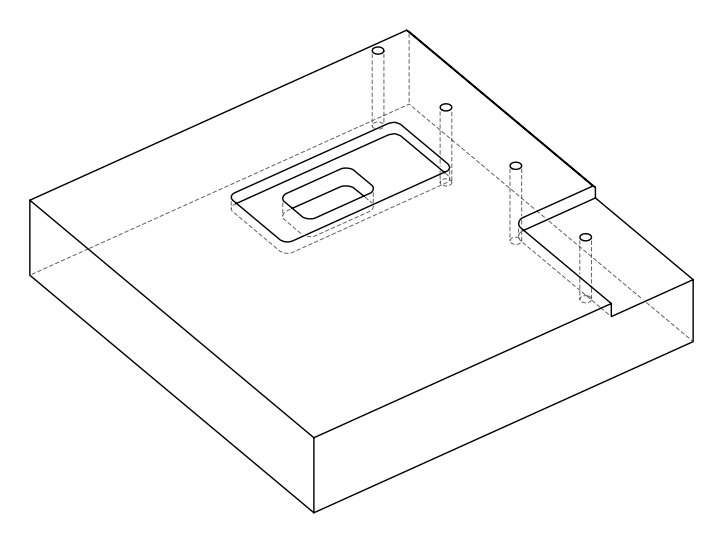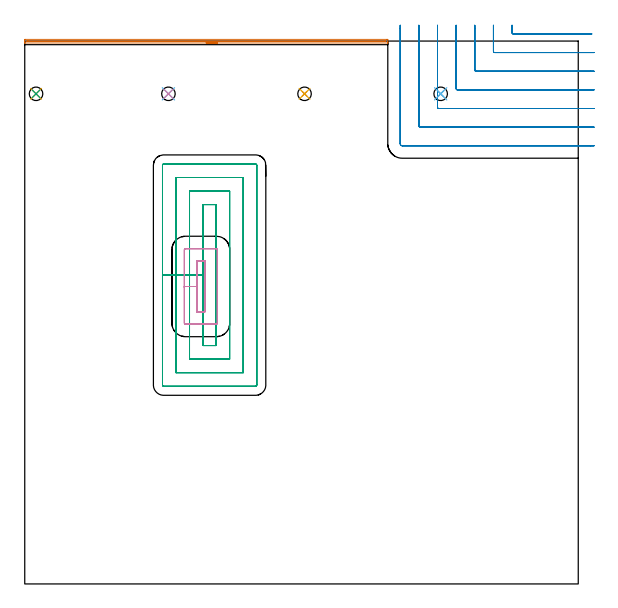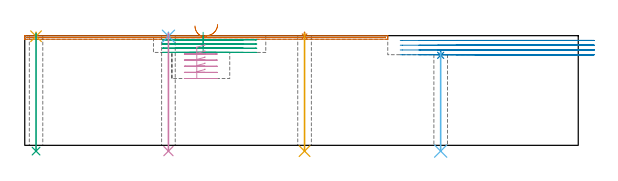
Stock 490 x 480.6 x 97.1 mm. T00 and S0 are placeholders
(PLAN: 12 operations, 5 tool changes, 35.6 min)
(1 AREA_MILL | FG_CHAMFER_SURFACE | UGT0205_001 | 5.28 min | 1659 mm3)
(2 MILL_CORNER_NOTCH_RECTANGULAR | CORNER_NOTCH_RECTANGULAR | UGT0201_105 | Follow Part, ap 5.5, ae 75% | 10.82 min | 294901 mm3)
(3 MILL_RECTANGULAR_POCKET | POCKET_RECTANGULAR_STRAIGHT | UGT0201_008 | Follow Part, ap 4, ae 75% | 14.04 min | 312338 mm3)
(4 MILL_RECTANGULAR_POCKET_1 | POCKET_RECTANGULAR_STRAIGHT_1 | UGT0201_105 | Follow Part, ap 5.5, ae 75% | 3.74 min | 102308 mm3)
(5 SPOT_DRILL | STEP1HOLE | NXT0321_9005460120000 | 0.03 min | 5 mm3)
(6 SPOT_DRILL_1 | STEP1HOLE_1 | NXT0321_9005460120000 | 0.03 min | 16 mm3)
(7 SPOT_DRILL_2 | STEP1HOLE_2 | NXT0321_9005460120000 | 0.03 min | 6 mm3)
(8 SPOT_DRILL_3 | STEP1HOLE_3 | NXT0321_9005460120000 | 0.03 min | 9 mm3)
(9 DRILL_THROUGH_HOLE_INTO_CENTER | STEP1HOLE | UGT0301_515 | 0.42 min | 10927 mm3)
(10 DRILL_THROUGH_HOLE_INTO_CENTER_1 | STEP1HOLE_1 | UGT0301_515 | 0.42 min | 10915 mm3)
(11 DRILL_THROUGH_HOLE_INTO_CENTER_2 | STEP1HOLE_2 | UGT0301_515 | 0.42 min | 10956 mm3)
(12 DRILL_THROUGH_HOLE_INTO_CENTER_3 | STEP1HOLE_3 | UGT0301_515 | 0.35 min | 9006 mm3)
(TOOL UGT0205_001 | Chamfer Mill 20 x 3 x 45 deg. | D20 FL50 Z2)
(TOOL UGT0201_105 | End Mill 22 mm | D22 FL25 Z2)
(TOOL UGT0201_008 | End Mill 16 mm | D16 FL32 Z4)
(TOOL NXT0321_9005460120000 | NC Spot Drill, 142deg, 12mm, Carbide, Uncoated | D12 PA142 FL30 Z2)
(TOOL UGT0301_515 | Carbide Drill 12.0 mm | D12 PA118 FL101 Z2)
(OP 1 AREA_MILL)
G17 G21 G94 G90
T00 M6
G54
G17 G0 G90 X170.7 Y478.9 S1061 M3
G43 Z107.1 H0
G94 G1 X170.662 Z106.228 F250.
X170.548 Z105.363
X170.359 Z104.512
X170.097 Z103.68
X169.763 Z102.874
X169.36 Z102.1
X168.892 Z101.364
X168.36 Z100.672
X167.771 Z100.029
X167.128 Z99.439
X166.436 Z98.908
X165.7 Z98.44
X164.926 Z98.037
X164.12 Z97.703
X163.288 Z97.441
X162.436 Z97.252
X161.572 Z97.138
X160.7 Z97.1
X0.183
X0.01 Y478.903 Z97.088
X0.002 Y479.019 Z96.973
X0. Y479.142 Z96.858
Y479.351 Z96.649
Y480.065 Z95.93
Y481.292 Z94.705
X0.004 Y481.805 Z94.189
X0.01 Y482.093 Z93.902
X0.33 Y482.098 Z93.9
X0.631 Y482.1
X320.769
X321.07 Y482.098
X321.39 Y482.093 Z93.902
X321.4 Y481.805 Z94.189
Y480.422 Z95.574
Y480.065 Z95.93
Y479.351 Z96.649
Y479.142 Z96.858
X321.398 Y479.019 Z96.973
X321.39 Y478.903 Z97.088
X321.216 Y478.9 Z97.1
X160.7
Y480.314 Z95.686
X2.419 Y480.315 Z95.685
X2.161 Y480.316 Z95.684
X2.056 Y480.319 Z95.681
X2.011 Y480.321 Z95.679
X2.009 Y480.346 Z95.654
Y480.464 Z95.536
X2.032 Y480.679 Z95.321
X2.264 Y480.683 Z95.317
X2.419 Y480.685 Z95.315
X2.676 Y480.686 Z95.314
X3.057
X318.981 Y480.685 Z95.315
X319.239 Y480.684 Z95.316
X319.344 Y480.681 Z95.319
X319.389 Y480.679 Z95.321
X319.391 Y480.654 Z95.346
X319.398 Y480.529 Z95.471
X319.396 Y480.385 Z95.615
X319.393 Y480.337 Z95.663
X319.391 Y480.322 Z95.678
X319.362 Y480.321 Z95.679
X318.981 Y480.316 Z95.684
X318.724 Y480.315 Z95.685
X318.468 Y480.314 Z95.686
X160.7
X159.828 Z95.724
X158.964 Z95.838
X158.112 Z96.026
X157.28 Z96.289
X156.474 Z96.623
X155.7 Z97.025
X154.964 Z97.494
X154.272 Z98.025
X153.629 Z98.615
X153.04 Z99.258
X152.508 Z99.95
X152.04 Z100.686
X151.637 Z101.459
X151.303 Z102.265
X151.041 Z103.097
X150.852 Z103.949
X150.738 Z104.814
X150.7 Z105.686
G0 Z107.1
M5
M2
(OP 2 MILL_CORNER_NOTCH_RECTANGULAR)
G17 G21 G94 G90
T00 M6
G54
G17 G0 G90 X431.4 Y494.6 S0 M3
G43 Z107.1 H0
Z92.875
G94 G1 Y491.6 F250.
Y487.992 F500.
G3 X432.492 Y486.9 R1.1
G1 X499.017
X502.017 F250.
G0 Z107.1
X414.9 Y494.6
Z92.875
G1 Y491.6
Y471.492 F500.
G3 X415.992 Y470.4 R1.1
G1 X501.
X504. F250.
G0 Z107.1
X398.4 Y494.6
Z92.875
G1 Y491.6
Y454.993 F500.
G3 X399.493 Y453.9 R1.1
G1 X501.
X504. F250.
G0 Z107.1
X381.9 Y494.6
Z92.875
G1 Y491.6
Y438.493 F500.
G3 X382.993 Y437.4 R1.1
G1 X501.
X504. F250.
G0 Z107.1
X365.4 Y494.6
Z92.875
G1 Y491.6
Y421.994 F500.
G3 X366.494 Y420.9 R1.1
G1 X501.
X504. F250.
G0 Z107.1
X348.9 Y494.6
Z92.875
G1 Y491.6
Y405.494 F500.
G3 X349.994 Y404.4 R1.1
G1 X501.
X504. F250.
G0 Z107.1
X332.4 Y494.6
Z92.875
G1 Y491.6
Y389.7 F500.
G3 X334.2 Y387.9 R1.8
G1 X501.
X504. F250.
G0 Z107.1
X431.4 Y494.6
Z88.65
G1 Y491.6
Y487.992 F500.
G3 X432.492 Y486.9 R1.1
G1 X499.017
X502.017 F250.
G0 Z107.1
X414.9 Y494.6
Z88.65
G1 Y491.6
Y471.492 F500.
G3 X415.992 Y470.4 R1.1
G1 X501.
X504. F250.
G0 Z107.1
X398.4 Y494.6
Z88.65
G1 Y491.6
Y454.993 F500.
G3 X399.493 Y453.9 R1.1
G1 X501.
X504. F250.
G0 Z107.1
X381.9 Y494.6
Z88.65
G1 Y491.6
Y438.493 F500.
G3 X382.993 Y437.4 R1.1
G1 X501.
X504. F250.
G0 Z107.1
X365.4 Y494.6
Z88.65
G1 Y491.6
Y421.994 F500.
G3 X366.494 Y420.9 R1.1
G1 X501.
X504. F250.
G0 Z107.1
X348.9 Y494.6
Z88.65
G1 Y491.6
Y405.494 F500.
G3 X349.994 Y404.4 R1.1
G1 X501.
X504. F250.
G0 Z107.1
X332.4 Y494.6
Z88.65
G1 Y491.6
Y389.7 F500.
G3 X334.2 Y387.9 R1.8
G1 X501.
X504. F250.
G0 Z107.1
X431.4 Y494.6
Z84.425
G1 Y491.6
Y487.992 F500.
G3 X432.492 Y486.9 R1.1
G1 X499.017
X502.017 F250.
G0 Z107.1
X414.9 Y494.6
Z84.425
G1 Y491.6
Y471.492 F500.
G3 X415.992 Y470.4 R1.1
G1 X501.
X504. F250.
G0 Z107.1
X398.4 Y494.6
Z84.425
G1 Y491.6
Y454.993 F500.
G3 X399.493 Y453.9 R1.1
G1 X501.
X504. F250.
G0 Z107.1
X381.9 Y494.6
Z84.425
G1 Y491.6
Y438.493 F500.
G3 X382.993 Y437.4 R1.1
G1 X501.
X504. F250.
G0 Z107.1
X365.4 Y494.6
Z84.425
G1 Y491.6
Y421.994 F500.
G3 X366.494 Y420.9 R1.1
G1 X501.
X504. F250.
G0 Z107.1
X348.9 Y494.6
Z84.425
G1 Y491.6
Y405.494 F500.
G3 X349.994 Y404.4 R1.1
G1 X501.
X504. F250.
G0 Z107.1
X332.4 Y494.6
Z84.425
G1 Y491.6
Y389.7 F500.
G3 X334.2 Y387.9 R1.8
G1 X501.
X504. F250.
G0 Z107.1
X431.4 Y494.6
Z80.2
G1 Y491.6
Y487.992 F500.
G3 X432.492 Y486.9 R1.1
G1 X499.017
X502.017 F250.
G0 Z107.1
X414.9 Y494.6
Z80.2
G1 Y491.6
Y471.492 F500.
G3 X415.992 Y470.4 R1.1
G1 X501.
X504. F250.
G0 Z107.1
X398.4 Y494.6
Z80.2
G1 Y491.6
Y454.993 F500.
G3 X399.493 Y453.9 R1.1
G1 X501.
X504. F250.
G0 Z107.1
X381.9 Y494.6
Z80.2
G1 Y491.6
Y438.493 F500.
G3 X382.993 Y437.4 R1.1
G1 X501.
X504. F250.
G0 Z107.1
X365.4 Y494.6
Z80.2
G1 Y491.6
Y421.994 F500.
G3 X366.494 Y420.9 R1.1
G1 X501.
X504. F250.
G0 Z107.1
X348.9 Y494.6
Z80.2
G1 Y491.6
Y405.494 F500.
G3 X349.994 Y404.4 R1.1
G1 X501.
X504. F250.
G0 Z107.1
X332.4 Y494.6
Z80.2
G1 Y491.6
Y389.7 F500.
G3 X334.2 Y387.9 R1.8
G1 X501.
X504. F250.
G0 Z107.1
M5
M2
(OP 3 MILL_RECTANGULAR_POCKET)
G17 G21 G94 G90
T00 M6
G54
G17 G0 G90 X157.9 Y298.405 S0 M3
G43 Z107.1 H0
Z100.1
G94 G1 Y273.4 Z93.4 F250.
Y211. F500.
X169.4
Y335.8
X157.9
Y273.4
X145.9
Y199.
X181.4
Y347.8
X145.9
Y273.4
X133.9
Y187.
X193.4
Y359.8
X133.9
Y273.4
X121.9
Y176.1
G3 X123. Y175. R1.1
G1 X204.3
G3 X205.4 Y176.1 R1.1
G1 Y370.7
G3 X204.3 Y371.8 R1.1
G1 X123.
G3 X121.9 Y370.7 R1.1
G1 Y273.4
Y272.4
G0 X157.9 Y298.405 Z96.4
G1 Y273.4 Z89.7 F250.
Y211. F500.
X169.4
Y335.8
X157.9
Y273.4
X145.9
Y199.
X181.4
Y347.8
X145.9
Y273.4
X133.9
Y187.
X193.4
Y359.8
X133.9
Y273.4
X121.9
Y176.1
G3 X123. Y175. R1.1
G1 X204.3
G3 X205.4 Y176.1 R1.1
G1 Y370.7
G3 X204.3 Y371.8 R1.1
G1 X123.
G3 X121.9 Y370.7 R1.1
G1 Y273.4
Y272.4
G0 X157.9 Y298.405 Z92.7
G1 Y273.4 Z86. F250.
Y211. F500.
X169.4
Y335.8
X157.9
Y273.4
X145.9
Y199.
X181.4
Y347.8
X145.9
Y273.4
X133.9
Y187.
X193.4
Y359.8
X133.9
Y273.4
X121.9
Y176.1
G3 X123. Y175. R1.1
G1 X204.3
G3 X205.4 Y176.1 R1.1
G1 Y370.7
G3 X204.3 Y371.8 R1.1
G1 X123.
G3 X121.9 Y370.7 R1.1
G1 Y273.4
Y272.4
G0 X157.9 Y298.405 Z89.
G1 Y273.4 Z82.3 F250.
Y211. F500.
X169.4
Y335.8
X157.9
Y273.4
X145.9
Y199.
X181.4
Y347.8
X145.9
Y273.4
X133.9
Y187.
X193.4
Y359.8
X133.9
Y273.4
X121.9
Y176.1
G3 X123. Y175. R1.1
G1 X204.3
G3 X205.4 Y176.1 R1.1
G1 Y370.7
G3 X204.3 Y371.8 R1.1
G1 X123.
G3 X121.9 Y370.7 R1.1
G1 Y273.4
Y272.4
G0 Z107.1
M5
M2
(OP 4 MILL_RECTANGULAR_POCKET_1)
G17 G21 G94 G90
T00 M6
G54
G17 G0 G90 X159.5 Y284.048 S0 M3
G43 Z107.1 H0
Z89.271
G94 G1 Y285.8 Z88.802 F250.
X152.3 Z86.873
Y263.35 Z80.857
Y240.9 F500.
X159.5
Y285.8
X152.3
Y263.35
X141.3
Y230.9
G3 X142.3 Y229.9 R1.
G1 X169.5
G3 X170.5 Y230.9 R1.
G1 Y295.8
G3 X169.5 Y296.8 R1.
G1 X142.3
G3 X141.3 Y295.8 R1.
G1 Y263.35
Y262.35
G0 X159.5 Y284.048 Z83.857
G1 Y285.8 Z83.388 F250.
X152.3 Z81.458
Y263.35 Z75.443
Y240.9 F500.
X159.5
Y285.8
X152.3
Y263.35
X141.3
Y230.9
G3 X142.3 Y229.9 R1.
G1 X169.5
G3 X170.5 Y230.9 R1.
G1 Y295.8
G3 X169.5 Y296.8 R1.
G1 X142.3
G3 X141.3 Y295.8 R1.
G1 Y263.35
Y262.35
G0 X159.5 Y284.048 Z78.443
G1 Y285.8 Z77.973 F250.
X152.3 Z76.044
Y263.35 Z70.029
Y240.9 F500.
X159.5
Y285.8
X152.3
Y263.35
X141.3
Y230.9
G3 X142.3 Y229.9 R1.
G1 X169.5
G3 X170.5 Y230.9 R1.
G1 Y295.8
G3 X169.5 Y296.8 R1.
G1 X142.3
G3 X141.3 Y295.8 R1.
G1 Y263.35
Y262.35
G0 X159.5 Y284.048 Z73.029
G1 Y285.8 Z72.559 F250.
X152.3 Z70.63
Y263.35 Z64.614
Y240.9 F500.
X159.5
Y285.8
X152.3
Y263.35
X141.3
Y230.9
G3 X142.3 Y229.9 R1.
G1 X169.5
G3 X170.5 Y230.9 R1.
G1 Y295.8
G3 X169.5 Y296.8 R1.
G1 X142.3
G3 X141.3 Y295.8 R1.
G1 Y263.35
Y262.35
G0 X159.5 Y284.048 Z67.614
G1 Y285.8 Z67.145 F250.
X152.3 Z65.215
Y263.35 Z59.2
Y240.9 F500.
X159.5
Y285.8
X152.3
Y263.35
X141.3
Y230.9
G3 X142.3 Y229.9 R1.
G1 X169.5
G3 X170.5 Y230.9 R1.
G1 Y295.8
G3 X169.5 Y296.8 R1.
G1 X142.3
G3 X141.3 Y295.8 R1.
G1 Y263.35
Y262.35
G0 Z107.1
M5
M2
(OP 5 SPOT_DRILL)
G17 G21 G94 G90
T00 M6
G54
G17 G0 G90 X10. Y433.9 S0 M3
G43 Z107.1 H0
G94 G81 G98 Z96.584 F250. R100.1
G80
M5
M2
(OP 6 SPOT_DRILL_1)
G17 G21 G94 G90
T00 M6
G54
G17 G0 G90 X127.2 Y433.9 S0 M3
G43 Z107.1 H0
G94 G81 G98 Z96.584 F250. R100.1
G80
M5
M2
(OP 7 SPOT_DRILL_2)
G17 G21 G94 G90
T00 M6
G54
G17 G0 G90 X247.7 Y433.9 S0 M3
G43 Z107.1 H0
G94 G81 G98 Z96.584 F250. R100.1
G80
M5
M2
(OP 8 SPOT_DRILL_3)
G17 G21 G94 G90
T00 M6
G54
G17 G0 G90 X368.2 Y433.9 S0 M3
G43 Z107.1 H0
G94 G81 G98 Z79.684 F250. R83.2
G80
M5
M2
(OP 9 DRILL_THROUGH_HOLE_INTO_CENTER)
G17 G21 G94 G90
T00 M6
G54
G17 G0 G90 X10. Y433.9 S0 M3
G43 Z107.1 H0
G94 G73 G98 Z-5.105 F250. Q11.356 R99.1
G80
M5
M2
(OP 10 DRILL_THROUGH_HOLE_INTO_CENTER_1)
G17 G21 G94 G90
T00 M6
G54
G17 G0 G90 X127.2 Y433.9 S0 M3
G43 Z107.1 H0
G94 G73 G98 Z-5.105 F250. Q11.356 R99.1
G80
M5
M2
(OP 11 DRILL_THROUGH_HOLE_INTO_CENTER_2)
G17 G21 G94 G90
T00 M6
G54
G17 G0 G90 X247.7 Y433.9 S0 M3
G43 Z107.1 H0
G94 G73 G98 Z-5.105 F250. Q11.356 R99.1
G80
M5
M2
(OP 12 DRILL_THROUGH_HOLE_INTO_CENTER_3)
G17 G21 G94 G90
T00 M6
G54
G17 G0 G90 X368.2 Y433.9 S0 M3
G43 Z107.1 H0
G94 G73 G98 Z-5.105 F250. Q10.663 R82.2
G80
M5
M2
